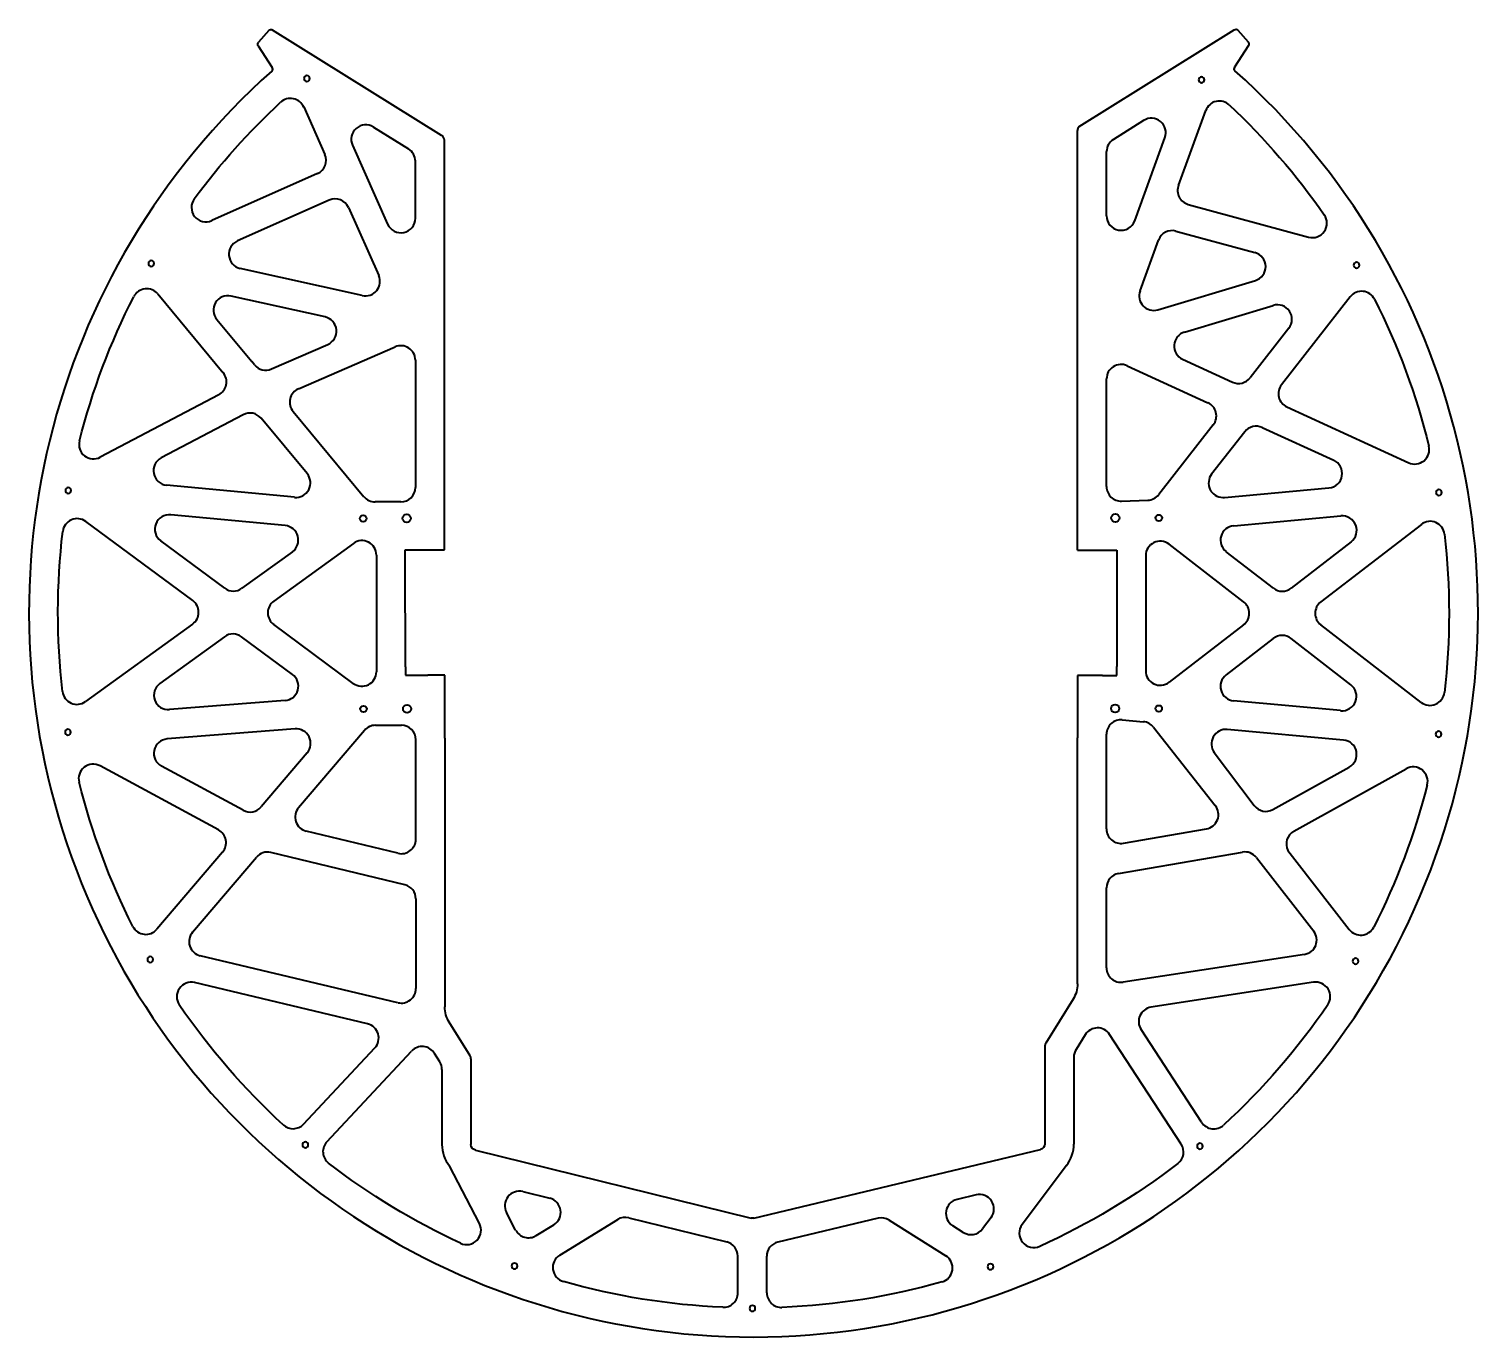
# Model space of a CAD drawing. Header units: inches. Extents: x -188 to 312, y -114 to 337.
import ezdxf

# ---------------------------------------------------------------- set-up
doc = ezdxf.new("R2010")
doc.units = ezdxf.units.IN
doc.header["$MEASUREMENT"] = 0
doc.layers.add('Visible', color=7, linetype='Continuous', lineweight=40)

msp = doc.modelspace()

# ---------------------------------------------------------------- linework, layer by layer
at = {"layer": 'Visible'}
for p, q in [((-105.3, 336.15, 412.83), (-108.9, 332.14, 412.83)), ((-45.74, 300.02, 412.83), (-104.02, 336.33, 412.83)), ((174.01, 303.08, 412.83), (227.42, 336.43, 412.83)), ((228.69, 336.25, 412.83), (232.3, 332.25, 412.83)), ((-108.99, 330.92, 412.83), (-104.14, 323.47, 412.83)), ((232.39, 331.03, 412.83), (227.54, 323.57, 412.83)), ((-93.29, 309.81, 412.83), (-86.01, 293.46, 412.83)), ((196.25, 305.18, 412.83), (185.81, 298.66, 412.83)), ((208.24, 282.78, 412.83), (217.65, 308.58, 412.83)), ((-69.26, 302.89, 412.83), (-57.16, 295.35, 412.83)), ((173.46, 157.04, 412.83), (173.46, 301.72, 412.83)), ((-76.47, 296.62, 412.83), (-64.37, 269.42, 412.83)), ((-44.8, 177.37, 412.83), (-44.8, 298.33, 412.83)), ((193.16, 270.59, 412.83), (203.59, 299.22, 412.83)), ((-54.8, 271.45, 412.83), (-54.8, 291.11, 412.83)), ((183.46, 272.3, 412.83), (183.46, 294.42, 412.83)), ((-88.55, 286.86, 412.83), (-124.95, 270.65, 412.83)), ((-84.48, 277.72, 412.83), (-116.12, 263.64, 412.83)), ((-77.88, 275.19, 412.83), (-67.44, 251.74, 412.83)), ((211.63, 276.25, 412.83), (253.09, 264.96, 412.83)), ((207.38, 267.04, 412.83), (234.62, 259.63, 412.83)), ((194.99, 246.41, 412.83), (201.37, 263.92, 412.83)), ((-73.1, 244.82, 412.83), (-115.18, 254.19, 412.83)), ((201.12, 239.91, 412.83), (234.75, 250.01, 412.83)), ((-143.58, 245.36, 412.83), (-121.04, 218.24, 412.83)), ((-85.91, 237.43, 412.83), (-118.34, 244.65, 412.83)), ((210.3, 232.22, 412.83), (240.93, 241.43, 412.83)), ((267.45, 244.37, 412.83), (243.75, 214.06, 412.83)), ((-123.27, 236.57, 412.83), (-111.19, 222.04, 412.83)), ((246.31, 233.56, 412.83), (232.93, 216.46, 412.83)), ((-104.42, 219.52, 412.83), (-85, 227.96, 412.83)), ((-95.09, 212.68, 412.83), (-61.79, 227.14, 412.83)), ((-110.26, 220.91, 412.83), (-111.19, 222.04, 412.83)), ((-54.8, 222.55, 412.83), (-54.8, 178.69, 412.83)), ((190.54, 220.64, 412.83), (218.4, 207.89, 412.83)), ((209.66, 222.89, 412.83), (226.91, 214.99, 412.83)), ((183.46, 178.97, 412.83), (183.46, 216.09, 412.83)), ((-122.56, 210.62, 412.83), (-163.41, 189.1, 412.83)), ((-96.95, 204.89, 412.83), (-72.51, 175.49, 412.83)), ((245.61, 206.44, 412.83), (287.62, 187.21, 412.83)), ((-114.15, 203.75, 412.83), (-142.42, 188.86, 412.83)), ((-92.12, 183.45, 412.83), (-107.98, 202.52, 412.83)), ((220.26, 200.26, 412.83), (201.45, 176.22, 412.83)), ((231.08, 197.87, 412.83), (219.69, 183.3, 412.83)), ((237.1, 199.33, 412.83), (261.76, 188.05, 412.83)), ((-96.44, 175.28, 412.83), (-140.56, 179.46, 412.83)), ((-44.76, 157.16, 412.83), (-44.8, 177.37, 412.83)), ((223.53, 175.22, 412.83), (224.08, 175.24, 412.83)), ((224.08, 175.24, 412.83), (260.13, 178.52, 412.83)), ((-59.8, 173.69, 412.83), (-68.66, 173.69, 412.83)), ((188.64, 173.98, 412.83), (197.69, 174.3, 412.83)), ((-131.55, 139.69, 412.83), (-168.42, 166.97, 412.83)), ((-99.67, 165.54, 412.83), (-139.12, 169.28, 412.83)), ((227.3, 165.49, 412.83), (264.23, 168.85, 412.83)), ((291.97, 165.97, 412.83), (257.32, 139.25, 412.83)), ((-120.5, 143.95, 412.83), (-142.57, 160.28, 412.83)), ((267.74, 159.92, 412.83), (247.07, 143.98, 412.83)), ((-97.21, 156.51, 412.83), (-114.6, 143.92, 412.83)), ((-76.15, 159.41, 412.83), (-103.6, 139.54, 412.83)), ((-68.22, 155.36, 412.83), (-68.22, 115.18, 412.83)), ((-58.26, 153.95, 412.83), (-58.26, 157.16, 412.83)), ((-58.26, 157.16, 412.83), (-50.51, 157.16, 412.83)), ((-50.51, 157.16, 412.83), (-44.76, 157.16, 412.83)), ((173.46, 157.04, 412.83), (186.98, 157.05, 412.83)), ((186.98, 157.05, 412.83), (186.98, 154.08, 412.83)), ((196.95, 155.17, 412.83), (196.95, 115.49, 412.83)), ((230.71, 139.27, 412.83), (205.01, 159.13, 412.83)), ((240.96, 143.98, 412.83), (224.69, 156.55, 412.83)), ((-58.18, 116.87, 412.83), (-58.26, 153.95, 412.83)), ((186.98, 154.08, 412.83), (186.95, 117, 412.83)), ((-131.59, 131.62, 412.83), (-168.53, 104.87, 412.83)), ((-76.19, 111.16, 412.83), (-103.64, 131.47, 412.83)), ((230.7, 131.35, 412.83), (205.01, 111.54, 412.83)), ((291.88, 104.61, 412.83), (257.32, 131.34, 412.83)), ((-120.59, 127.24, 412.83), (-142.83, 111.14, 412.83)), ((-97.14, 114.22, 412.83), (-114.68, 127.21, 412.83)), ((240.95, 126.63, 412.83), (224.67, 114.07, 412.83)), ((267.67, 110.69, 412.83), (247.06, 126.62, 412.83)), ((-58.18, 116.87, 412.83), (-58.18, 113.96, 412.83)), ((186.95, 113.84, 412.83), (186.95, 117, 412.83)), ((-58.18, 113.96, 412.83), (-50.48, 113.96, 412.83)), ((-44.68, 113.97, 412.83), (-50.48, 113.96, 412.83)), ((-44.63, 92.27, 412.83), (-44.68, 113.97, 412.83)), ((173.45, 113.84, 412.83), (173.43, 92.38, 412.83)), ((182.06, 113.84, 412.83), (173.45, 113.84, 412.83)), ((182.06, 113.84, 412.83), (186.95, 113.84, 412.83)), ((-99.73, 105.22, 412.83), (-139.51, 102.1, 412.83)), ((264.16, 101.76, 412.83), (227.27, 105.13, 412.83)), ((-96.28, 95.46, 412.83), (-140.35, 92.01, 412.83)), ((-72.37, 94.96, 412.83), (-95.06, 68.32, 412.83)), ((-68.56, 96.72, 412.83), (-59.63, 96.72, 412.83)), ((188.89, 98.6, 412.83), (196.19, 97.94, 412.83)), ((199.66, 96.05, 412.83), (220.95, 69.02, 412.83)), ((265.13, 91.62, 412.83), (225.06, 95.29, 412.83)), ((-54.63, 57.45, 412.83), (-54.63, 91.72, 412.83)), ((-44.63, 92.27, 412.83), (-44.63, -0.35, 412.83)), ((173.43, 7.62, 412.83), (173.43, 92.38, 412.83)), ((183.43, 61.01, 412.83), (183.43, 93.62, 412.83)), ((-92.09, 87.23, 412.83), (-107.98, 68.57, 412.83)), ((220.61, 87.31, 412.83), (234.36, 69.03, 412.83)), ((-122.68, 60.64, 412.83), (-163.5, 82.69, 412.83)), ((-114.16, 67.41, 412.83), (-142.33, 82.62, 412.83)), ((240.79, 67.67, 412.83), (267.1, 82.27, 412.83)), ((248.01, 60.24, 412.83), (286.73, 81.73, 412.83)), ((-60.8, 52.59, 412.83), (-92.43, 60.22, 412.83)), ((189.28, 56.08, 412.83), (217.87, 61, 412.83)), ((-121.24, 53, 412.83), (-143.9, 26.41, 412.83)), ((-131.61, 25.41, 412.83), (-109.6, 51.25, 412.83)), ((-58.46, 41.74, 412.83), (-104.62, 52.87, 412.83)), ((187.58, 45.64, 412.83), (230.31, 53, 412.83)), ((235.11, 51.14, 412.83), (254.87, 25.78, 412.83)), ((245.99, 53.59, 412.83), (249.16, 49.37, 412.83)), ((249.16, 49.37, 412.83), (267.14, 26.3, 412.83)), ((183.43, 13.13, 412.83), (183.43, 40.71, 412.83)), ((-54.63, 36.88, 412.83), (-54.63, 5.97, 412.83)), ((-60.79, 1.11, 412.83), (-128.96, 17.3, 412.83)), ((251.68, 17.77, 412.83), (189.19, 8.19, 412.83)), ((-71.28, -6.22, 412.83), (-130.88, 8.03, 412.83)), ((254.81, 8.13, 412.83), (198.78, -0.46, 412.83)), ((171.93, 2.34, 412.83), (162.48, -12.88, 412.83)), ((-35.93, -17.19, 412.83), (-43.12, -5.64, 412.83)), ((176.08, -9.93, 412.83), (172.93, -15, 412.83)), ((209.19, -47.6, 412.83), (184.51, -9.83, 412.83)), ((216.24, -40.1, 412.83), (195.35, -8.13, 412.83)), ((-93.31, -40.73, 412.83), (-68.79, -14.49, 412.83)), ((162.18, -13.93, 412.83), (162.18, -47.59, 412.83)), ((-85.3, -46.8, 412.83), (-56.12, -15.59, 412.83)), ((-46.39, -19.32, 412.83), (-48.23, -16.36, 412.83)), ((-35.63, -18.24, 412.83), (-35.63, -47.74, 412.83)), ((172.18, -17.64, 412.83), (172.18, -47.59, 412.83)), ((-45.63, -21.96, 412.83), (-45.63, -47.74, 412.83)), ((-34.11, -49.68, 412.83), (60.9, -73.12, 412.83)), ((61.85, -73.12, 412.83), (160.65, -49.53, 412.83)), ((-32.72, -74.94, 412.83), (-43.08, -55.14, 412.83)), ((169.6, -55.03, 412.83), (154.38, -75.3, 412.83)), ((169.6, -55.02, 412.83), (169.6, -55.03, 412.83)), ((-17.77, -64.01, 412.83), (-8.48, -66.3, 412.83)), ((138.47, -65.11, 412.83), (131.92, -66.67, 412.83)), ((-20.23, -77.24, 412.83), (-23.4, -71.18, 412.83)), ((-5.04, -85.91, 412.83), (14.94, -73.62, 412.83)), ((18.76, -73.02, 412.83), (52.54, -81.36, 412.83)), ((104.72, -73.17, 412.83), (70.18, -81.41, 412.83)), ((108.55, -73.8, 412.83), (128.05, -86.09, 412.83)), ((143.63, -72.97, 412.83), (140.73, -76.83, 412.83)), ((-13.18, -79.18, 412.83), (-7.06, -75.41, 412.83)), ((134.06, -78.06, 412.83), (130.42, -75.76, 412.83)), ((56.37, -98.87, 412.83), (56.34, -86.2, 412.83)), ((66.37, -98.92, 412.83), (66.34, -86.29, 412.83))]:
    msp.add_line(p, q, dxfattribs=at)
at = {"layer": 'Visible', "extrusion": (0, 0, -1)}
for centre in [(92.19, 319.63, -412.83), (-216.19, 319.17, -412.83), (145.83, 255.89, -412.83), (-269.64, 255.28, -412.83), (174.44, 177.65, -412.83), (-298.02, 176.95, -412.83), (174.56, 94.34, -412.83), (-297.9, 93.65, -412.83), (146.18, 16.01, -412.83), (-269.29, 15.4, -412.83), (92.73, -47.88, -412.83), (-215.65, -48.33, -412.83), (20.64, -89.64, -412.83), (-143.44, -89.88, -412.83), (-61.38, -104.23, -412.83)]:
    msp.add_circle(centre, 1, dxfattribs=at)
at = {"layer": 'Visible'}
for centre, radius in [((-72.79, 168.01, 412.83), 1.12), ((-57.79, 168.03, 412.83), 1.4), ((186.5, 168.16, 412.83), 1.4), ((201.5, 168.16, 412.83), 1.12), ((-72.66, 102.33, 412.83), 1.12), ((-57.66, 102.36, 412.83), 1.4), ((186.44, 102.49, 412.83), 1.4), ((201.45, 102.47, 412.83), 1.12)]:
    msp.add_circle(centre, radius, dxfattribs=at)
at = {"layer": 'Visible', "extrusion": (5.42101e-19, 7.21645e-16, -1)}
for centre, radius, start, end in [((104.55, 335.48, -412.83), 1, 41.9218, 121.9218), ((-227.95, 335.59, -412.83), 1, 58.0125, 138.0125), ((108.16, 331.47, -412.83), 1, 326.9218, 41.9218), ((-231.55, 331.58, -412.83), 1, 138.0125, 213.0125), ((-163.43, 7.62, -412.83), 10, 180, 211.8262), ((34.63, -0.35, -412.83), 10, 328.1081, 0)]:
    msp.add_arc(centre, radius, start, end, dxfattribs=at)
at = {"layer": 'Visible'}
for centre, radius, start, end in [((61.76, 135.64, 412.83), 249.75, 131.6779, 48.3561), ((-104.98, 322.92, 412.83), 1, 311.6779, 33.0782), ((228.38, 323.02, 412.83), 1, 146.9875, 228.3561), ((-97.86, 307.77, 412.83), 5, 23.9939, 132.8393), ((222.35, 306.87, 412.83), 5, 46.8369, 159.975), ((198.9, 300.94, 412.83), 5, 339.975, 121.9875), ((-71.91, 298.65, 412.83), 5, 58.0782, 203.9939), ((-46.8, 298.33, 412.83), 2, 0, 58.0782), ((175.46, 301.72, 412.83), 2, 137.8766, 180), ((-59.8, 291.11, 412.83), 5, 0, 58.0782), ((188.46, 294.42, 412.83), 5, 121.9875, 180), ((-90.58, 291.42, 412.83), 5, 293.9939, 23.9939), ((212.94, 281.07, 412.83), 5, 159.975, 254.7776), ((-126.99, 275.22, 412.83), 5, 143.5164, 293.9939), ((-82.45, 273.15, 412.83), 5, 23.9939, 113.9939), ((-59.8, 271.45, 412.83), 5, 203.9939, 0), ((188.46, 272.3, 412.83), 5, 180, 339.975), ((254.4, 269.79, 412.83), 5, 254.7776, 34.8515), ((206.07, 262.21, 412.83), 5, 74.7776, 159.975), ((-114.09, 259.07, 412.83), 5, 113.9939, 257.4533), ((233.31, 254.8, 412.83), 5, 286.7259, 74.7776), ((-72.01, 249.7, 412.83), 5, 257.4533, 23.9936), ((-147.43, 242.17, 412.83), 5, 39.7323, 153.013), ((-119.43, 239.77, 412.83), 5, 77.4533, 219.732), ((199.69, 244.7, 412.83), 5, 159.975, 286.7259), ((271.39, 241.29, 412.83), 5, 26.7459, 141.9689), ((242.37, 236.64, 412.83), 5, 321.9689, 106.7259), ((-86.99, 232.55, 412.83), 5, 293.4804, 77.4533), ((211.74, 227.44, 412.83), 5, 106.7259, 245.4095), ((-59.8, 222.55, 412.83), 5, 0, 113.4804), ((-106.42, 224.11, 412.83), 5, 219.7323, 293.4804), ((188.46, 216.09, 412.83), 5, 65.4095, 180), ((-124.89, 215.05, 412.83), 5, 297.7767, 39.7323), ((228.99, 219.54, 412.83), 5, 245.4095, 321.9689), ((-93.1, 208.09, 412.83), 5, 113.4804, 219.7323), ((247.69, 210.98, 412.83), 5, 141.9689, 245.4095), ((216.32, 203.34, 412.83), 5, 321.9689, 65.4095), ((-111.82, 199.33, 412.83), 5, 39.7323, 117.7767), ((235.02, 194.78, 412.83), 5, 65.4095, 141.9689), ((-165.74, 193.53, 412.83), 5, 165.7236, 297.7767), ((289.7, 191.76, 412.83), 5, 245.4095, 13.8304), ((-140.09, 184.44, 412.83), 5, 117.7767, 264.5855), ((259.68, 183.5, 412.83), 5, 275.2051, 65.4095), ((-95.97, 180.25, 412.83), 5, 264.5855, 39.7323), ((223.63, 180.22, 412.83), 5, 141.9689, 268.8718), ((-68.66, 178.69, 412.83), 5, 219.7323, 270), ((-59.8, 178.69, 412.83), 5, 270, 0), ((188.46, 178.97, 412.83), 5, 180, 272.0384), ((197.52, 179.3, 412.83), 5, 272.0384, 321.9689), ((-171.4, 162.95, 412.83), 5, 53.497, 173.318), ((-139.59, 164.3, 412.83), 5, 84.5855, 233.497), ((-100.14, 160.56, 412.83), 5, 305.9015, 84.5855), ((227.75, 160.51, 412.83), 5, 95.2051, 232.2955), ((264.69, 163.87, 412.83), 5, 307.6398, 95.2051), ((295.02, 162.01, 412.83), 5, 6.4506, 127.6398), ((-73.22, 155.36, 412.83), 5, 0, 125.9015), ((201.95, 155.17, 412.83), 5, 52.2955, 180), ((-117.53, 147.97, 412.83), 5, 233.497, 305.9015), ((244.02, 147.93, 412.83), 5, 232.2955, 307.6398), ((-134.52, 135.67, 412.83), 5, 305.9015, 53.497), ((-100.66, 135.49, 412.83), 5, 125.9015, 233.497), ((227.65, 135.31, 412.83), 5, 307.6398, 52.2955), ((260.37, 135.29, 412.83), 5, 127.6398, 232.2955), ((-117.66, 123.19, 412.83), 5, 53.497, 125.9015), ((244, 122.67, 412.83), 5, 52.2955, 127.6398), ((-73.22, 115.18, 412.83), 5, 233.497, 0), ((201.95, 115.49, 412.83), 5, 180, 307.6398), ((-139.9, 107.09, 412.83), 5, 125.9015, 274.4819), ((-100.12, 110.2, 412.83), 5, 274.4819, 53.497), ((227.72, 110.11, 412.83), 5, 127.6398, 264.7696), ((264.61, 106.73, 412.83), 5, 264.7696, 52.2955), ((-171.47, 108.92, 412.83), 5, 186.5347, 305.9015), ((294.94, 108.57, 412.83), 5, 232.2955, 353.3782), ((-95.89, 90.47, 412.83), 5, 319.5752, 94.4819), ((-68.56, 91.72, 412.83), 5, 90, 139.5752), ((-59.63, 91.72, 412.83), 5, 0, 90), ((188.43, 93.62, 412.83), 5, 84.7696, 180), ((195.73, 92.96, 412.83), 5, 38.2252, 84.7696), ((224.6, 90.31, 412.83), 5, 84.7696, 216.9681), ((-139.96, 87.02, 412.83), 5, 94.4819, 241.6352), ((264.68, 86.64, 412.83), 5, 299.032, 84.7696), ((-165.88, 78.29, 412.83), 5, 61.6352, 194.1413), ((289.16, 77.36, 412.83), 5, 345.6249, 119.032), ((-111.79, 71.81, 412.83), 5, 241.6352, 319.5752), ((-91.26, 65.08, 412.83), 5, 139.5752, 256.4412), ((217.02, 65.93, 412.83), 5, 279.7663, 38.2252), ((238.36, 72.04, 412.83), 5, 216.9681, 299.032), ((-125.05, 56.24, 412.83), 5, 319.5752, 61.6352), ((188.43, 61.01, 412.83), 5, 180, 279.7663), ((250.44, 55.87, 412.83), 5, 119.032, 207.1524), ((-59.63, 57.45, 412.83), 5, 256.4412, 0), ((-105.79, 48.01, 412.83), 5, 76.4412, 139.5752), ((231.16, 48.07, 412.83), 5, 37.9247, 99.7663), ((188.43, 40.71, 412.83), 5, 99.7663, 180), ((-59.63, 36.88, 412.83), 5, 0, 76.4412), ((-147.7, 29.65, 412.83), 5, 206.8397, 319.5752), ((-127.81, 22.16, 412.83), 5, 139.5752, 256.6417), ((250.92, 22.71, 412.83), 5, 278.7094, 37.9247), ((271.08, 29.38, 412.83), 5, 217.9247, 333.0852), ((188.43, 13.13, 412.83), 5, 180, 278.7094), ((-132.04, 3.17, 412.83), 5, 76.5566, 214.355), ((-59.63, 5.97, 412.83), 5, 256.6417, 0), ((255.57, 3.19, 412.83), 5, 325.6511, 98.7094), ((199.53, -5.4, 412.83), 5, 98.7094, 213.1639), ((-72.44, -11.08, 412.83), 5, 316.932, 76.5566), ((180.33, -12.57, 412.83), 5, 33.1639, 148.1738), ((-52.47, -19, 412.83), 5, 31.8919, 136.932), ((164.18, -13.93, 412.83), 2, 148.1738, 180), ((-50.63, -21.96, 412.83), 5, 0, 31.8919), ((-37.63, -18.24, 412.83), 2, 0, 31.8919), ((177.18, -17.64, 412.83), 5, 148.1738, 180), ((-96.97, -37.32, 412.83), 5, 227.4567, 316.932), ((220.43, -37.37, 412.83), 5, 213.1639, 312.5246), ((-81.65, -50.22, 412.83), 5, 136.932, 232.3462), ((-33.63, -47.74, 412.83), 12, 180, 218.071), ((160.18, -47.59, 412.83), 12, 321.7151, 0), ((205.01, -50.34, 412.83), 5, 307.606, 33.1639), ((-18.97, -68.87, 412.83), 5, 76.1421, 207.6179), ((-9.68, -71.16, 412.83), 5, 301.6004, 76.1421), ((133.08, -71.53, 412.83), 5, 103.4301, 237.7767), ((139.63, -69.97, 412.83), 5, 323.1102, 103.4301), ((17.56, -77.88, 412.83), 5, 76.1421, 121.6004), ((105.88, -78.03, 412.83), 5, 57.7767, 103.4301), ((-37.15, -77.26, 412.83), 5, 245.0811, 27.6179), ((-15.8, -74.92, 412.83), 5, 207.6179, 301.6004), ((136.73, -73.83, 412.83), 5, 237.7767, 323.1102), ((158.38, -78.3, 412.83), 5, 143.1102, 294.3054), ((51.34, -86.21, 412.83), 5, 0.1073, 76.1421), ((71.34, -86.28, 412.83), 5, 103.4301, 180.1073), ((-2.42, -90.17, 412.83), 5, 121.6004, 254.1349), ((125.39, -90.32, 412.83), 5, 285.7265, 57.7767), ((51.37, -98.88, 412.83), 5, 267.463, 0.1073), ((71.37, -98.91, 412.83), 5, 180.1073, 272.346)]:
    msp.add_arc(centre, radius, start, end, dxfattribs=at)
at = {"layer": 'Visible', "extrusion": (0, 0, -1)}
for centre, radius, start, end in [((-61.76, 135.64, -412.83), 239.75, 36.4836, 47.1607), ((-61.76, 135.64, -412.83), 239.75, 133.1631, 145.1485), ((-61.76, 135.64, -412.83), 239.75, 14.2764, 26.987), ((-61.76, 135.64, -412.83), 239.75, 153.2541, 166.1696), ((-61.76, 135.64, -412.83), 239.75, 353.4653, 6.682), ((-61.76, 135.64, -412.83), 239.75, 173.5494, 186.6218), ((-61.76, 135.64, -412.83), 239.75, 333.1603, 345.8587), ((-61.76, 135.64, -412.83), 239.75, 194.3751, 206.9148), ((-61.76, 135.64, -412.83), 239.75, 312.5433, 325.645), ((-61.76, 135.64, -412.83), 239.75, 214.3489, 227.4754), ((33.63, -47.74, -412.83), 2, 283.8579, 0), ((-160.18, -47.59, -412.83), 2, 180, 256.5699), ((-61.76, 135.64, -412.83), 239.75, 294.9189, 307.6538), ((-61.76, 135.64, -412.83), 239.75, 232.394, 245.6946), ((-61.38, -71.18, -412.83), 2, 256.5699, 283.8579), ((-61.76, 135.64, -412.83), 239.75, 272.537, 285.8651), ((-61.76, 135.64, -412.83), 239.75, 254.2735, 267.654)]:
    msp.add_arc(centre, radius, start, end, dxfattribs=at)
at = {"layer": 'Visible', "extrusion": (-3.59196e-20, -5.55112e-17, -1)}
msp.add_ellipse((174.24, 302.64, 412.83), major_axis=(0.5, 0), ratio=1, start_param=4.154675, end_param=4.237586, dxfattribs=at)

doc.saveas('drawing.dxf')
